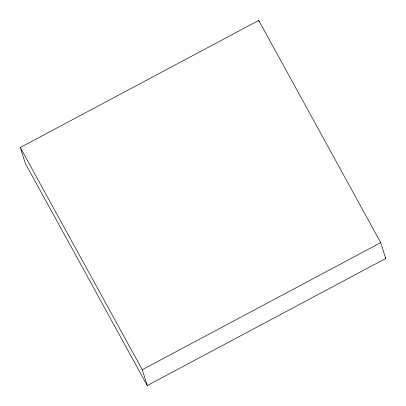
<?xml version="1.0" encoding="UTF-8"?>
<svg xmlns="http://www.w3.org/2000/svg" width="406" height="406" viewBox="0 0 406 406"><rect width="100%" height="100%" fill="white"/><g stroke="black" fill="none" stroke-linecap="round" stroke-linejoin="round"><path stroke-width="0.61" d="M20.3 147.49L258.749 20.432L380.706 242.651L385.7 258.51L147.251 385.568L25.294 163.349L20.3 147.49L142.262 369.709L147.251 385.568M142.262 369.709L380.706 242.651M385.091 257.399L385.7 258.51M258.749 20.432L259.114 21.609"/></g></svg>
